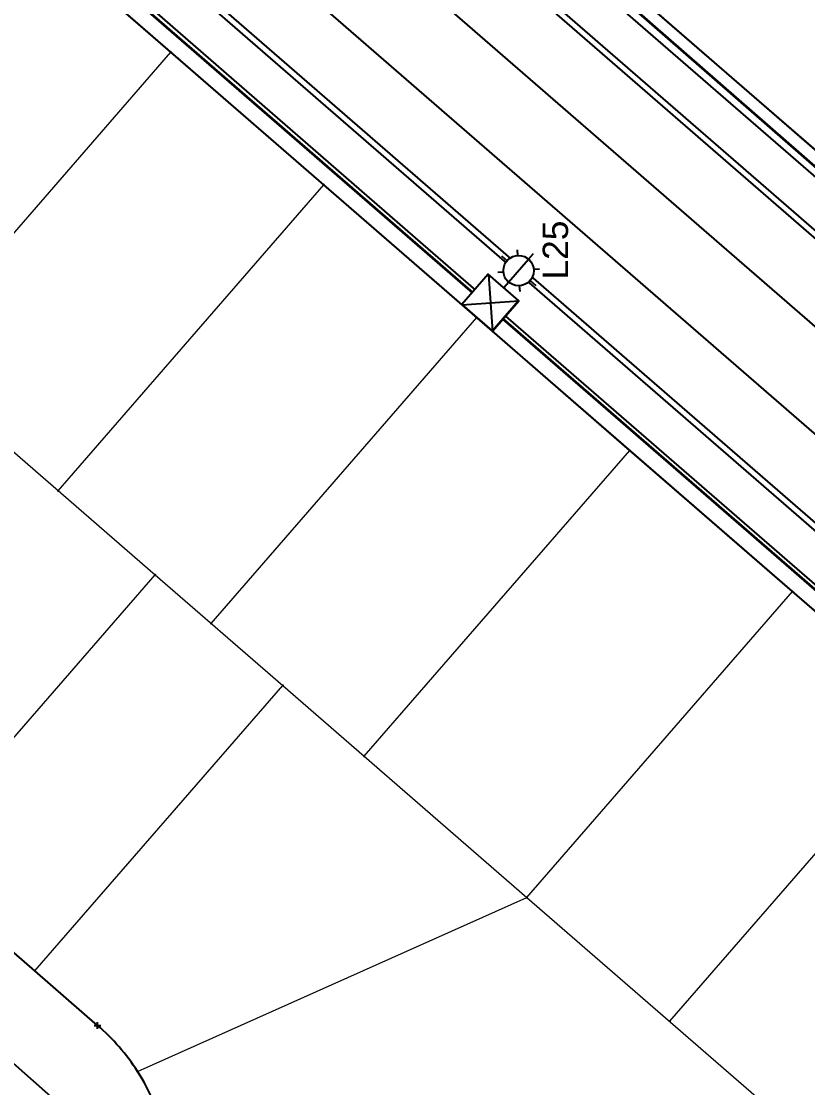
# Model space of a CAD drawing. Extents: x 294483 to 298733, y 6233899 to 6239242.
# Drawn here: x 296404.2 to 296462.4, y 6237091.6 to 6237170.6 of the extents above; entities that cross this region are included whole.
import ezdxf
from ezdxf.enums import TextEntityAlignment as Align

# ---------------------------------------------------------------- set-up
doc = ezdxf.new("R2010")
doc.units = 0
doc.header["$PDSIZE"] = -5
doc.linetypes.add('solid', pattern=[0])
for name, color, linetype in [('_USER_SITEPLAN', 7, 'Continuous'), ('_User_SLCP', 6, 'Continuous'), ('Equip_SP_SL_NEW', 2, 'Continuous'), ('Mains_SL_NEW_C57', 2, 'Continuous'), ('Notes', 7, 'Continuous'), ('SupportsOH_SP_TR_HV_LV_SL_EXT', 7, 'Continuous'), ('SupportsUG_SP_LV_SL_NEW', 2, 'Continuous'), ('Trench_SP_NEW', 2, 'Continuous')]:
    doc.layers.add(name, color=color, linetype=linetype)
doc.styles.add('POLE_LABEL', font='arial.ttf')
doc.styles.add('SL_LABEL', font='arial.ttf')
doc.styles.get("Standard").update_dxf_attribs({"font": 'isocp.shx'})
doc.linetypes.add('Cable 5', pattern='A,10,-1,["o",Standard,S=2,R=0,X=-1,Y=-0.7],-1e-05,["o",Standard,S=2,R=0,X=-0.2,Y=-0.7],-1.2', length=12.20001)
doc.linetypes.add('IE Trench HV', pattern='A,7,-0.2,["/",Standard,S=3,R=0,X=0.6,Y=-1.4],-2.5', length=9.7)

# ---------------------------------------------------------------- blocks, each defined once
blk = doc.blocks.new('*U68')
blk.add_line((0, 0), (0, 0))
for tag, p, flags in [('Z', (0, 0), 1), ('OPERATED_BY', (0, -9.61), 9)]:
    blk.add_attdef(tag, p, '', height=0.2, dxfattribs=dict(flags=flags))
at = {"style": 'SL_LABEL', "flags": 9}
blk.add_attdef('STREET_CODE', text='', height=0.2, dxfattribs=at).set_placement((0, -0.2), align=Align.MIDDLE_LEFT)
for tag, height, flags, p in [('CONSTRUCTED_VOLTAGE', 0.2, 9, (0, -0.4)), ('CONTROL_TYPE', 0.2, 9, (0, -0.6)), ('LANTERN_PURPOSE', 0.2, 9, (0, -0.8)), ('LANTERN_TYPE', 0.2, 9, (0, -1)), ('STATE', 0.2, 9, (0, -2)), ('NO_PHASES', 0.2, 9, (0, -1.2)), ('OPERATING_VOLTAGE', 0.2, 9, (0, -1.4)), ('ORIENTATION', 0.2, 9, (0, -1.6)), ('OWNED_BY', 0.2, 9, (0, -1.8)), ('USAGE', 0.2, 9, (0, -2.2)), ('LNUMBER', 2.5, 8, (1.2, -2.8)), ('CEXIST', 0.2, 9, (0, -2.4)), ('CNEW', 0.2, 9, (0, -2.6)), ('CNUMBER', 0.2, 9, (0, -2.8)), ('CREMOVE', 0.2, 9, (0, -3)), ('CREPLACE', 0.2, 9, (0, -3.2)), ('LKINGHEIGHT', 0.2, 9, (0, -3.4)), ('LBRACKET', 0.2, 9, (0, -3.6)), ('LBRACKETVOCAB', 0.2, 9, (0, -3.8)), ('LCATEGORY', 0.2, 9, (0, -4)), ('LCHARGE1', 0.2, 9, (0, -4.2)), ('LCHARGE1PERCENT', 0.2, 9, (0, -4.4)), ('LCHARGE2', 0.2, 9, (0, -4.6)), ('LCHARGE2PERCENT', 0.2, 9, (0, -4.8)), ('LCHARGE3', 0.2, 9, (0, -5)), ('LCHARGE3PERCENT', 0.2, 9, (0, -5.2)), ('LEXIST', 0.2, 9, (0, -5.4)), ('LLAMP', 0.2, 9, (0, -5.6)), ('LLAMPVOCAB', 0.2, 9, (0, -5.8)), ('LMAST', 0.2, 9, (0, -6)), ('LMASTVOCAB', 0.2, 9, (0, -6.2)), ('LNEW', 0.2, 9, (0, -6.4)), ('LANTNUMBER', 0.2, 9, (0, -6.6)), ('LOUTREACH', 0.2, 9, (0, -7)), ('LOUTREACHVOCAB', 0.2, 9, (0, -7.2)), ('LRATECODE', 0.2, 9, (0, -7.4)), ('LREMOVE', 0.2, 9, (0, -7.6)), ('LREPLACE', 0.2, 9, (0, -7.8)), ('LTYPE', 0.2, 9, (0, -8)), ('LTYPEVOCAB', 0.2, 9, (0, -8.2)), ('LEGEND', 0.2, 9, (0, -8.4)), ('SUBURB', 0.2, 9, (0, -8.6)), ('STREETNAME', 0.2, 9, (0, -8.8)), ('LOCATION', 0.2, 9, (0, -9)), ('NOTES', 0.2, 9, (0, -9.2)), ('MAINTAINED_BY', 0.2, 9, (0, -9.86))]:
    blk.add_attdef(tag, text='', height=height, dxfattribs=dict(flags=flags)).set_placement(p, align=Align.MIDDLE_LEFT)
at = {"color": 82, "lineweight": 25, "true_color": 0x23df20}
blk.add_wipeout([(0, 5.72), (-0.43, 5.65), (-0.86, 5.45), (-1.18, 5.14), (-1.35, 4.86), (-1.5, 4.22), (-1.33, 3.53), (-1.06, 3.16), (-0.61, 2.85), (0, 2.72), (0.67, 2.87), (1.06, 3.16), (1.35, 3.57), (1.5, 4.22), (1.39, 4.77), (1.06, 5.28), (0.64, 5.58)], dxfattribs=at)
for p, q in [((0, 5.72), (0, 6.47)), ((-1.46, 5.68), (-1.06, 5.28)), ((1.46, 5.68), (1.06, 5.28)), ((-2.25, 4.22), (-1.5, 4.22)), ((1.5, 4.22), (2.25, 4.22)), ((-1.46, 2.76), (-1.06, 3.16)), ((0, 0), (0, 2.72)), ((1.46, 2.76), (1.06, 3.16))]:
    blk.add_line(p, q)
blk.add_circle((0, 4.22), 1.5)
blk = doc.blocks.new('COLUMN_NEW')
for tag, height, flags, p in [('ASSET_NUM', 2.5, 8, (2, 2)), ('STREETNAME', 0.2, 9, (1.5, -2)), ('LOCATION', 0.2, 9, (1.5, -2.2)), ('NOTES', 0.2, 9, (1.5, -2.4)), ('Z', 0.2, 1, (1.5, -2.8)), ('LABEL_ALIGNMENT', 0.2, 9, (1.5, -2.6))]:
    blk.add_attdef(tag, text='', height=height, dxfattribs=dict(flags=flags)).set_placement(p, align=Align.MIDDLE_LEFT)
blk.add_wipeout([(-1.485, -1.485), (1.485, -1.485), (1.485, 1.485), (-1.485, 1.485)])
at = {"lineweight": -3}
blk.add_lwpolyline([(-1.485, -1.485), (1.485, -1.485), (1.485, 1.485), (-1.485, 1.485)], close=True, dxfattribs=at)
at = {"style": 'POLE_LABEL', "flags": 9}
blk.add_attdef('STRUCTURE_PLANT_NUMBER', text='', height=0.2, dxfattribs=at).set_placement((1.5, 0.242), align=Align.MIDDLE_LEFT)
at = {"flags": 9}
for tag, p in [('STREET_CODE', (1.5, 0)), ('COLUMN_TYPE', (1.5, -0.2)), ('OWNED_BY', (1.5, -0.4)), ('OPERATED_BY', (1.5, -0.6)), ('MAINTAINED_BY', (1.5, -0.8)), ('STATE', (1.5, -1)), ('USAGE', (1.5, -1.2)), ('LEGEND', (1.5, -1.4)), ('PARENT', (1.5, -1.6)), ('SUBURB', (1.5, -1.8))]:
    blk.add_attdef(tag, text='', height=0.2, dxfattribs=at).set_placement(p, align=Align.MIDDLE_LEFT)
blk = doc.blocks.new('*U91')
blk.add_line((0, 0), (0, 0))
for tag, p, flags in [('Z', (0, 0), 1), ('OPERATED_BY', (0, -9.61), 9)]:
    blk.add_attdef(tag, p, '', height=0.2, dxfattribs=dict(flags=flags))
at = {"style": 'SL_LABEL', "flags": 9}
blk.add_attdef('STREET_CODE', text='', height=0.2, dxfattribs=at).set_placement((0, -0.2), align=Align.MIDDLE_LEFT)
for tag, height, flags, p in [('CONSTRUCTED_VOLTAGE', 0.2, 9, (0, -0.4)), ('CONTROL_TYPE', 0.2, 9, (0, -0.6)), ('LANTERN_PURPOSE', 0.2, 9, (0, -0.8)), ('LANTERN_TYPE', 0.2, 9, (0, -1)), ('STATE', 0.2, 9, (0, -2)), ('NO_PHASES', 0.2, 9, (0, -1.2)), ('OPERATING_VOLTAGE', 0.2, 9, (0, -1.4)), ('ORIENTATION', 0.2, 9, (0, -1.6)), ('OWNED_BY', 0.2, 9, (0, -1.8)), ('USAGE', 0.2, 9, (0, -2.2)), ('LNUMBER', 2.5, 8, (1.2, -2.8)), ('CEXIST', 0.2, 9, (0, -2.4)), ('CNEW', 0.2, 9, (0, -2.6)), ('CNUMBER', 0.2, 9, (0, -2.8)), ('CREMOVE', 0.2, 9, (0, -3)), ('CREPLACE', 0.2, 9, (0, -3.2)), ('LKINGHEIGHT', 0.2, 9, (0, -3.4)), ('LBRACKET', 0.2, 9, (0, -3.6)), ('LBRACKETVOCAB', 0.2, 9, (0, -3.8)), ('LCATEGORY', 0.2, 9, (0, -4)), ('LCHARGE1', 0.2, 9, (0, -4.2)), ('LCHARGE1PERCENT', 0.2, 9, (0, -4.4)), ('LCHARGE2', 0.2, 9, (0, -4.6)), ('LCHARGE2PERCENT', 0.2, 9, (0, -4.8)), ('LCHARGE3', 0.2, 9, (0, -5)), ('LCHARGE3PERCENT', 0.2, 9, (0, -5.2)), ('LEXIST', 0.2, 9, (0, -5.4)), ('LLAMP', 0.2, 9, (0, -5.6)), ('LLAMPVOCAB', 0.2, 9, (0, -5.8)), ('LMAST', 0.2, 9, (0, -6)), ('LMASTVOCAB', 0.2, 9, (0, -6.2)), ('LNEW', 0.2, 9, (0, -6.4)), ('LANTNUMBER', 0.2, 9, (0, -6.6)), ('LOUTREACH', 0.2, 9, (0, -7)), ('LOUTREACHVOCAB', 0.2, 9, (0, -7.2)), ('LRATECODE', 0.2, 9, (0, -7.4)), ('LREMOVE', 0.2, 9, (0, -7.6)), ('LREPLACE', 0.2, 9, (0, -7.8)), ('LTYPE', 0.2, 9, (0, -8)), ('LTYPEVOCAB', 0.2, 9, (0, -8.2)), ('LEGEND', 0.2, 9, (0, -8.4)), ('SUBURB', 0.2, 9, (0, -8.6)), ('STREETNAME', 0.2, 9, (0, -8.8)), ('LOCATION', 0.2, 9, (0, -9)), ('NOTES', 0.2, 9, (0, -9.2)), ('MAINTAINED_BY', 0.2, 9, (0, -9.86))]:
    blk.add_attdef(tag, text='', height=height, dxfattribs=dict(flags=flags)).set_placement(p, align=Align.MIDDLE_LEFT)
at = {"color": 82, "lineweight": 25, "true_color": 0x23df20}
blk.add_wipeout([(0, 5.72), (-0.43, 5.65), (-0.86, 5.45), (-1.18, 5.14), (-1.35, 4.86), (-1.5, 4.22), (-1.33, 3.53), (-1.06, 3.16), (-0.61, 2.85), (0, 2.72), (0.67, 2.87), (1.06, 3.16), (1.35, 3.57), (1.5, 4.22), (1.39, 4.77), (1.06, 5.28), (0.64, 5.58)], dxfattribs=at)
for p, q in [((0, 5.72), (0, 6.47)), ((-1.46, 5.68), (-1.06, 5.28)), ((1.46, 5.68), (1.06, 5.28)), ((-2.25, 4.22), (-1.5, 4.22)), ((1.5, 4.22), (2.25, 4.22)), ((-1.46, 2.76), (-1.06, 3.16)), ((0, 0), (0, 2.72)), ((1.46, 2.76), (1.06, 3.16))]:
    blk.add_line(p, q)
blk.add_circle((0, 4.22), 1.5)
blk = doc.blocks.new('POINT_CROSS')
at = {"color": 0, "linetype": 'solid'}
for p, q in [((-0.25, 0), (0.25, 0)), ((0, -0.25), (0, 0.25))]:
    blk.add_line(p, q, dxfattribs=at)
at = {"color": 7, "flags": 1}
for tag, p, height in [('POINT_NUMBER', (1.2, -0.5), 1.25), ('POINT_CODE', (1.2, -2), 1.5), ('POINT_HEIGHT', (1.2, -3.5), 1.5), ('POINT_NOTE', (1.2, -5), 1.5)]:
    blk.add_attdef(tag, p, '', height=height, dxfattribs=at)
blk = doc.blocks.new('A$C6F2C62F7')
at = {"layer": 'Notes'}
for p, q in [((296532.865, 6237100.461), (296384.11, 6237229.57)), ((296415.291, 6237168.345), (296403.963, 6237178.177)), ((296426.619, 6237158.513), (296415.291, 6237168.345)), ((296437.948, 6237148.68), (296426.619, 6237158.513)), ((296449.276, 6237138.848), (296437.948, 6237148.68)), ((296461.317, 6237128.397), (296449.276, 6237138.848)), ((296471.891, 6237119.22), (296461.317, 6237128.397)), ((296405.217, 6237100.29), (296395.776, 6237108.483)), ((296409.862, 6237096.257), (296405.217, 6237100.29))]:
    blk.add_line(p, q, dxfattribs=at)
at = {"layer": 'Notes', "lineweight": 9}
for p, q in [((296395.627, 6237145.688), (296415.291, 6237168.345)), ((296406.955, 6237135.856), (296426.619, 6237158.513)), ((296418.283, 6237126.024), (296437.948, 6237148.68)), ((296429.612, 6237116.192), (296449.276, 6237138.848)), ((296403.557, 6237138.806), (296414.13, 6237129.629)), ((296395.776, 6237108.483), (296414.13, 6237129.629)), ((296414.13, 6237129.629), (296423.57, 6237121.436)), ((296441.653, 6237105.741), (296461.317, 6237128.397)), ((296405.217, 6237100.29), (296423.57, 6237121.436)), ((296423.57, 6237121.436), (296441.653, 6237105.741)), ((296452.226, 6237096.564), (296471.891, 6237119.22)), ((296412.819, 6237092.848), (296441.653, 6237105.741)), ((296441.653, 6237105.741), (296466.596, 6237084.092))]:
    blk.add_line(p, q, dxfattribs=at)
at = {"layer": 'Notes'}
for start, end in [(32.82831, 49.04424), (4.37587, 32.82831)]:
    blk.add_arc((296399.375, 6237084.174), 16, start, end, dxfattribs=at)
for p in [(296415.291, 6237168.345), (296415.839, 6237167.869), (296426.619, 6237158.513), (296437.948, 6237148.68), (296449.276, 6237138.848), (296406.955, 6237135.856), (296414.13, 6237129.629), (296461.317, 6237128.397), (296418.283, 6237126.024), (296423.57, 6237121.436), (296429.612, 6237116.192), (296441.653, 6237105.741), (296405.217, 6237100.29), (296409.862, 6237096.257), (296452.226, 6237096.564), (296412.819, 6237092.848)]:
    blk.add_point(p, dxfattribs=at)
blk.add_blockref('POINT_CROSS', (296409.862, 6237096.257), dxfattribs=at)

msp = doc.modelspace()

# ---------------------------------------------------------------- linework, layer by layer
at = {"layer": 'Mains_SL_NEW_C57', "color": 2, "linetype": 'Cable 5', "ltscale": 0.5, "elevation": 12, "flags": 128}
msp.add_lwpolyline([(296520.46067, 6237073.52197), (296519.97389, 6237077.21057), (296515.49065, 6237082.41302), (296512.56145, 6237085.50968), (296492.86841, 6237102.97928), (296434.33686, 6237153.78068), (296381.38244, 6237199.84732)], dxfattribs=at)
at = {"layer": 'Mains_SL_NEW_C57', "color": 2, "linetype": 'Cable 5', "ltscale": 0.5, "flags": 128}
msp.add_lwpolyline([(296541.77719, 6237095.25899, 0.03662362), (296538.35054, 6237096.0088, -0.06111135), (296533.27864, 6237098.60589), (296477.33651, 6237146.69327), (296426.8839, 6237190.4526)], format="xyb", dxfattribs=at)
at = {"layer": 'Notes', "flags": 128}
msp.add_lwpolyline([(296532.86497, 6237100.46107), (296384.10978, 6237229.57046, -0.06549733), (296379.6976, 6237234.54884), (296377.63137, 6237237.60585)], format="xyb", dxfattribs=at)
at = {"layer": 'Notes', "color": 254, "true_color": 0xd1d1d1}
for points in [[(296529.62036, 6237096.72275), (296380.86517, 6237225.83214, -0.06549733), (296375.59651, 6237231.77692), (296375.15785, 6237232.42592)], [(296529.91532, 6237097.0626), (296381.16014, 6237226.17199, -0.06549733), (296375.96934, 6237232.02891), (296375.53068, 6237232.67791)]]:
    msp.add_lwpolyline(points, format="xyb", dxfattribs=at)
at = {"layer": 'Notes', "color": 254, "true_color": 0xd1d1d1, "flags": 128}
msp.add_lwpolyline([(296370.29804, 6237228.44928), (296522.95259, 6237095.95551, -0.41421356), (296523.00246, 6237095.25016), (296519.72508, 6237091.47408, -0.41421356), (296519.01973, 6237091.42421), (296366.36518, 6237223.91798)], format="xyb", dxfattribs=at)
at = {"layer": 'Notes', "color": 254, "true_color": 0xd1d1d1}
msp.add_lwpolyline([(296515.01977, 6237088.34149), (296363.12057, 6237220.17966)], dxfattribs=at)
at = {"layer": 'Notes', "color": 254, "true_color": 0xd1d1d1, "flags": 128}
msp.add_lwpolyline([(296514.72481, 6237088.00164), (296362.82561, 6237219.83981)], dxfattribs=at)
at = {"layer": 'Notes', "flags": 128}
msp.add_lwpolyline([(296511.77516, 6237084.60317), (296359.87597, 6237216.44134)], dxfattribs=at)
at = {"layer": 'Trench_SP_NEW', "color": 10, "linetype": 'IE Trench HV', "lineweight": 35, "ltscale": 0.35, "flags": 128}
msp.add_lwpolyline([(296512.56173, 6237085.50943), (296381.12868, 6237199.55481)], dxfattribs=at)

# ---------------------------------------------------------------- block references
at = {"layer": 'Notes', "color": 7, "lineweight": 0}
msp.add_blockref('A$C6F2C62F7', (0, 0), dxfattribs=at)

# ---------------------------------------------------------------- next in the draw order: block references
at = {"layer": 'Equip_SP_SL_NEW', "linetype": 'Continuous'}
ref = msp.add_blockref('*U68', (296438.95959, 6237149.76847), dxfattribs=dict(at, xscale=0.7499999999999999, yscale=0.7499999999999999, zscale=0.7499999999999999, rotation=319.0573526634901))
ref.add_attrib('ASSET_NUM', 'L25', dxfattribs={"layer": 'SupportsOH_SP_TR_HV_LV_SL_EXT', "height": 1.875, "rotation": 90, "style": 'SL_LABEL'}).set_placement((296443.7582, 6237151.49628), align=Align.MIDDLE_LEFT)

# ---------------------------------------------------------------- next in the draw order: block references
at = {"layer": '_User_SLCP', "color": 0, "lineweight": 15}
ref = msp.add_blockref('*U91', (296438.95936, 6237149.76821), dxfattribs=dict(at, xscale=0.7499999999999999, yscale=0.7499999999999999, zscale=0.7499999999999999, rotation=319.0573526634901))
ref.add_attrib('ASSET_NUM', 'L25', dxfattribs={"layer": 'SupportsOH_SP_TR_HV_LV_SL_EXT', "height": 1.875, "rotation": 90, "style": 'SL_LABEL'}).set_placement((296443.75797, 6237151.49602), align=Align.MIDDLE_LEFT)

# ---------------------------------------------------------------- next in the draw order: block references
at = {"layer": '_User_SLCP', "color": 0, "lineweight": 15, "rotation": 319.0573526634901}
msp.add_blockref('COLUMN_NEW', (296438.95936, 6237149.76821), dxfattribs=at)

# ---------------------------------------------------------------- next in the draw order: linework, layer by layer
at = {"layer": '_User_SLCP', "color": 7, "ltscale": 0.5, "flags": 128}
msp.add_lwpolyline([(296440.29512, 6237151.30793), (296441.76757, 6237153.00592)], dxfattribs=at)
at = {"layer": 'Trench_SP_NEW', "color": 10, "linetype": 'IE Trench HV', "lineweight": 35, "ltscale": 0.35, "flags": 128}
msp.add_lwpolyline([(296532.07839, 6237099.55481), (296394.58329, 6237219.57427)], dxfattribs=at)

# ---------------------------------------------------------------- next in the draw order: block references
at = {"layer": 'SupportsUG_SP_LV_SL_NEW', "rotation": 319.0573526634901}
msp.add_blockref('COLUMN_NEW', (296438.92607, 6237149.79709), dxfattribs=at)

# ---------------------------------------------------------------- next in the draw order: linework, layer by layer
at = {"layer": '_USER_SITEPLAN', "color": 7, "ltscale": 0.5, "elevation": -12, "flags": 128}
for points in [[(296440.29512, 6237151.30793), (296441.76757, 6237153.00592)], [(296438.81099, 6237151.86331), (296439.10818, 6237147.67362)], [(296436.86452, 6237149.61962), (296441.05443, 6237149.91706)]]:
    msp.add_lwpolyline(points, dxfattribs=at)
at = {"layer": '_User_SLCP', "color": 7, "ltscale": 0.5, "flags": 128}
for points in [[(296438.81099, 6237151.86331), (296439.10818, 6237147.67362)], [(296436.86452, 6237149.61962), (296441.05443, 6237149.91706)]]:
    msp.add_lwpolyline(points, dxfattribs=at)
at = {"layer": 'Notes'}
msp.add_lwpolyline([(296315.86479, 6237155.27139, -0.40241727), (296333.17498, 6237155.78268), (296405.74503, 6237091.58902, -0.42948945), (296406.38371, 6237073.47011), (296402.08019, 6237069.08581, 0.42948943), (296402.54004, 6237056.04019), (296434.54827, 6237027.7265, -0.01381762), (296438.74602, 6237023.80129)], format="xyb", dxfattribs=at)

doc.saveas('drawing.dxf')
